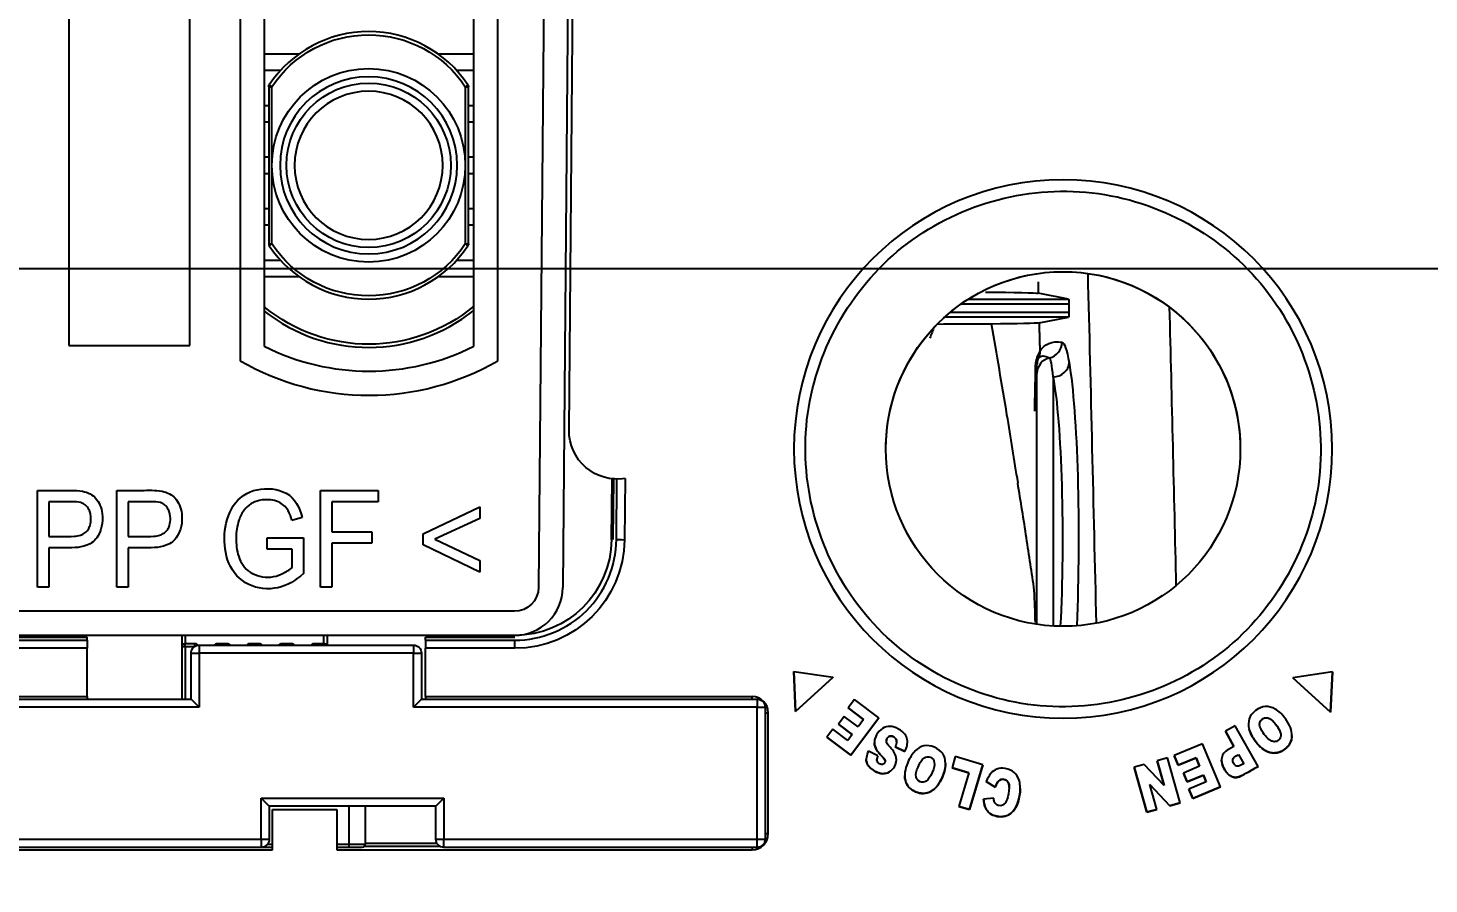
# Model space of a CAD drawing. Header units: millimetres. Extents: x 28 to 2974, y 8 to 3716.
# Drawn here: x 1937.7 to 2024.7, y 1272.5 to 1325.6 of the extents above; entities that cross this region are included whole.
import ezdxf

# ---------------------------------------------------------------- set-up
doc = ezdxf.new("R2010")
doc.units = ezdxf.units.MM
doc.layers.get('Defpoints').update_dxf_attribs({"linetype": 'CONTINUOUS'})
doc.layers.add('1LINE', color=7, linetype='CONTINUOUS')
doc.styles.add('Annotative', font='malgun.ttf')
doc.dimstyles.new('WOO', dxfattribs={"dimtxt": 20, "dimasz": 2, "dimexe": 1.25, "dimexo": 0.3, "dimgap": 1, "dimtad": 1, "dimdec": 1, "dimzin": 1, "dimdsep": 46, "dimtxsty": 'Annotative', "dimcen": 0, "dimclrd": 1, "dimclre": 1, "dimclrt": 2, "dimadec": 0, "dimazin": 0, "dimtfac": 1, "dimtdec": 1, "dimtofl": 0, "dimtmove": 0, "dimatfit": 3, "dimfxl": 0, "dimarcsym": 0})

# ---------------------------------------------------------------- blocks, each defined once
blk = doc.blocks.new('*D12')
at = {"layer": '1LINE', "color": 1, "lineweight": -2}
for p, q in [((1929.416, 1310.67), (2169.11, 1310.67)), ((2167.86, 1308.67), (2167.86, 861.29)), ((1858.761, 859.29), (2169.11, 859.29))]:
    blk.add_line(p, q, dxfattribs=at)
at = {"layer": '1LINE', "color": 1}
for points in [[(2167.527, 1308.67), (2168.193, 1308.67), (2167.86, 1310.67)], [(2167.527, 861.29), (2168.193, 861.29), (2167.86, 859.29)]]:
    blk.add_solid(points, dxfattribs=at)
at = {"layer": 'Defpoints', "color": 0}
for p in [(1929.116, 1310.67), (1858.461, 859.29), (2167.86, 859.29)]:
    blk.add_point(p, dxfattribs=at)
at = {"layer": '1LINE', "color": 2, "insert": (2156.473, 1084.98), "char_height": 20, "attachment_point": 5, "rotation": 90, "style": 'Annotative'}
blk.add_mtext('451', dxfattribs=at)
blk = doc.blocks.new('*D13')
at = {"layer": '1LINE', "color": 1, "lineweight": -2}
for p, q in [((1929.416, 1349.07), (2224.099, 1349.07)), ((2222.849, 1347.07), (2222.849, 861.29)), ((1858.761, 859.29), (2224.099, 859.29))]:
    blk.add_line(p, q, dxfattribs=at)
at = {"layer": '1LINE', "color": 1}
for points in [[(2222.516, 1347.07), (2223.183, 1347.07), (2222.849, 1349.07)], [(2222.516, 861.29), (2223.183, 861.29), (2222.849, 859.29)]]:
    blk.add_solid(points, dxfattribs=at)
at = {"layer": 'Defpoints', "color": 0}
for p in [(1929.116, 1349.07), (1858.461, 859.29), (2222.849, 859.29)]:
    blk.add_point(p, dxfattribs=at)
at = {"layer": '1LINE', "color": 2, "insert": (2211.517, 1104.18), "char_height": 20, "attachment_point": 5, "rotation": 90, "style": 'Annotative'}
blk.add_mtext('490', dxfattribs=at)

msp = doc.modelspace()

# ---------------------------------------------------------------- linework, layer by layer
at = {"layer": '1LINE', "linetype": 'Continuous'}
for p, q in [((1970.106, 1369.888), (1969.417, 1290.888)), ((1971.606, 1369.875), (1970.917, 1290.875)), ((1950.891, 1361.758), (1950.891, 1304.945)), ((1966.891, 1304.945), (1966.891, 1361.758)), ((1952.391, 1360.863), (1952.391, 1305.84)), ((1965.391, 1305.84), (1965.391, 1360.863)), ((1971.308, 1300.629), (1971.787, 1355.494)), ((1940.266, 1354.901), (1940.266, 1305.901)), ((1947.766, 1305.901), (1947.766, 1354.901)), ((1954.534, 1323.97), (1952.391, 1323.97)), ((1965.391, 1323.97), (1963.197, 1323.97)), ((1952.391, 1322.97), (1953.41, 1322.97)), ((1964.321, 1322.97), (1965.391, 1322.97)), ((1952.666, 1321.95), (1952.666, 1312.19)), ((1952.666, 1321.95), (1952.866, 1321.95)), ((1952.699, 1322.061), (1952.866, 1321.95)), ((1952.866, 1317.07), (1952.866, 1321.95)), ((1965.032, 1322.061), (1964.866, 1321.95)), ((1964.866, 1321.95), (1965.066, 1321.95)), ((1964.866, 1321.95), (1964.866, 1317.07)), ((1965.066, 1312.19), (1965.066, 1321.95)), ((1952.666, 1320.77), (1952.391, 1320.77)), ((1965.391, 1320.77), (1965.066, 1320.77)), ((1952.391, 1319.77), (1952.666, 1319.77)), ((1965.066, 1319.77), (1965.391, 1319.77)), ((1952.666, 1317.57), (1952.391, 1317.57)), ((1965.391, 1317.57), (1965.066, 1317.57)), ((1952.866, 1312.19), (1952.866, 1317.07)), ((1964.866, 1317.07), (1964.866, 1312.19)), ((1952.391, 1316.57), (1952.666, 1316.57)), ((1965.066, 1316.57), (1965.391, 1316.57)), ((1952.666, 1314.37), (1952.391, 1314.37)), ((1965.391, 1314.37), (1965.066, 1314.37)), ((1952.391, 1313.37), (1952.666, 1313.37)), ((1965.066, 1313.37), (1965.391, 1313.37)), ((1952.666, 1312.19), (1952.866, 1312.19)), ((1952.699, 1312.08), (1952.866, 1312.19)), ((1964.866, 1312.19), (1965.032, 1312.08)), ((1964.866, 1312.19), (1965.066, 1312.19)), ((1953.41, 1311.17), (1952.391, 1311.17)), ((1965.391, 1311.17), (1964.321, 1311.17)), ((1952.391, 1310.17), (1954.534, 1310.17)), ((1963.197, 1310.17), (1965.391, 1310.17)), ((2002.313, 1308.757), (2000.438, 1309.131)), ((2002.339, 1308.457), (1995.634, 1308.457)), ((1996.082, 1308.757), (2002.313, 1308.757)), ((2002.339, 1308.457), (2002.339, 1307.952)), ((2002.313, 1307.652), (1994.625, 1307.652)), ((1994.973, 1307.952), (2002.339, 1307.952)), ((2000.486, 1307.288), (2002.313, 1307.652)), ((1940.266, 1305.901), (1947.766, 1305.901)), ((2000.356, 1304.145), (2000.356, 1304.71)), ((2000.356, 1288.589), (2000.356, 1304.145)), ((2001.356, 1303.936), (2001.356, 1288.486)), ((1973.943, 1293.849), (1973.976, 1297.621)), ((1974.049, 1293.848), (1974.082, 1297.611)), ((1974.249, 1293.846), (1974.282, 1297.603)), ((1974.782, 1297.64), (1974.749, 1293.842)), ((1938.306, 1290.901), (1938.306, 1296.901)), ((1943.24, 1290.901), (1943.24, 1296.901)), ((1955.886, 1290.901), (1955.886, 1296.901)), ((1955.886, 1296.901), (1959.458, 1296.901)), ((1959.458, 1296.901), (1959.458, 1296.194)), ((1939.008, 1296.194), (1939.008, 1294.048)), ((1943.942, 1296.194), (1943.942, 1294.048)), ((1956.586, 1296.194), (1956.586, 1294.335)), ((1959.458, 1296.194), (1956.586, 1296.194)), ((1962.258, 1294.212), (1965.766, 1295.89)), ((1965.766, 1295.89), (1965.766, 1295.158)), ((1954.737, 1295.224), (1954.105, 1295.027)), ((1965.766, 1295.158), (1962.985, 1293.864)), ((1956.586, 1294.335), (1959.072, 1294.335)), ((1959.072, 1294.335), (1959.072, 1293.627)), ((1962.258, 1293.524), (1962.258, 1294.212)), ((1939.008, 1293.34), (1939.008, 1290.901)), ((1943.942, 1293.34), (1943.942, 1290.901)), ((1952.574, 1293.959), (1954.816, 1293.962)), ((1952.574, 1293.254), (1952.574, 1293.959)), ((1954.13, 1293.254), (1952.574, 1293.254)), ((1954.13, 1292.137), (1954.13, 1293.254)), ((1954.816, 1293.962), (1954.816, 1291.736)), ((1959.072, 1293.627), (1956.586, 1293.627)), ((1956.586, 1293.627), (1956.586, 1290.901)), ((1965.766, 1291.827), (1962.258, 1293.524)), ((1962.985, 1293.864), (1965.766, 1292.559)), ((1965.766, 1292.559), (1965.766, 1291.827)), ((1939.008, 1290.901), (1938.306, 1290.901)), ((1943.942, 1290.901), (1943.24, 1290.901)), ((1956.586, 1290.901), (1955.886, 1290.901)), ((1967.917, 1289.401), (1909.865, 1289.401)), ((1909.836, 1287.801), (1941.395, 1287.801)), ((1909.862, 1287.601), (1941.395, 1287.601)), ((1941.395, 1287.101), (1909.862, 1287.101)), ((1967.917, 1287.901), (1909.865, 1287.901)), ((1941.395, 1287.601), (1941.395, 1287.801)), ((1941.395, 1287.601), (1941.395, 1287.101)), ((1941.395, 1284.101), (1941.395, 1287.101)), ((1947.283, 1287.201), (1947.283, 1287.901)), ((1947.483, 1287.201), (1947.283, 1287.201)), ((1947.283, 1283.951), (1947.283, 1287.201)), ((1947.483, 1287.901), (1947.483, 1287.401)), ((1947.483, 1287.201), (1947.483, 1287.401)), ((1947.483, 1287.401), (1948.083, 1287.401)), ((1948.045, 1287.201), (1947.483, 1287.201)), ((1947.483, 1287.201), (1947.483, 1283.951)), ((1948.083, 1287.227), (1948.083, 1287.401)), ((1948.345, 1287.301), (1961.645, 1287.301)), ((1948.345, 1287.301), (1948.345, 1286.801)), ((1949.483, 1287.301), (1949.483, 1287.401)), ((1949.483, 1287.401), (1950.083, 1287.401)), ((1950.083, 1287.301), (1950.083, 1287.401)), ((1951.483, 1287.301), (1951.483, 1287.401)), ((1951.483, 1287.401), (1952.083, 1287.401)), ((1952.083, 1287.301), (1952.083, 1287.401)), ((1953.483, 1287.401), (1954.083, 1287.401)), ((1953.483, 1287.301), (1953.483, 1287.401)), ((1954.083, 1287.301), (1954.083, 1287.401)), ((1955.483, 1287.301), (1955.483, 1287.401)), ((1955.483, 1287.401), (1956.083, 1287.401)), ((1956.083, 1287.401), (1956.083, 1287.901)), ((1956.083, 1287.301), (1956.083, 1287.401)), ((1956.283, 1287.901), (1956.283, 1287.301)), ((1961.645, 1287.301), (1961.645, 1286.801)), ((1962.395, 1287.601), (1962.395, 1287.801)), ((1962.395, 1287.801), (1967.949, 1287.801)), ((1962.395, 1287.601), (1962.395, 1287.101)), ((1962.395, 1287.601), (1967.949, 1287.601)), ((1962.395, 1284.101), (1962.395, 1287.101)), ((1967.949, 1287.101), (1962.395, 1287.101)), ((1967.949, 1287.101), (1967.949, 1287.601)), ((1947.845, 1283.951), (1947.845, 1286.801)), ((1961.645, 1286.801), (1948.345, 1286.801)), ((1948.345, 1286.801), (1948.345, 1283.451)), ((1961.645, 1283.451), (1961.645, 1286.801)), ((1962.145, 1286.801), (1962.145, 1283.951)), ((1985.255, 1285.669), (1987.707, 1285.309)), ((1985.358, 1283.187), (1985.255, 1285.669)), ((1985.255, 1285.669), (1985.358, 1283.187)), ((2018.69, 1285.644), (2016.231, 1285.267)), ((2018.572, 1283.149), (2018.69, 1285.644)), ((2018.69, 1285.644), (2018.572, 1283.149)), ((1987.707, 1285.309), (1985.358, 1283.187)), ((1985.358, 1283.187), (1987.707, 1285.309)), ((2016.231, 1285.267), (2018.572, 1283.149)), ((2018.572, 1283.149), (2016.231, 1285.267)), ((1892.893, 1284.101), (1941.395, 1284.101)), ((1899.543, 1283.951), (1947.845, 1283.951)), ((1941.395, 1284.101), (1941.395, 1283.951)), ((1947.845, 1283.951), (1948.345, 1283.451)), ((1962.145, 1283.951), (1961.645, 1283.451)), ((1962.145, 1283.951), (1982.977, 1283.951)), ((1962.395, 1284.101), (1962.395, 1283.951)), ((1962.395, 1284.101), (1982.677, 1284.101)), ((1982.677, 1283.951), (1982.677, 1284.101)), ((1982.977, 1283.951), (1982.977, 1283.451)), ((1989.029, 1283.923), (1988.634, 1283.399)), ((1990.543, 1282.783), (1989.029, 1283.923)), ((1948.345, 1283.451), (1899.543, 1283.451)), ((1982.977, 1283.451), (1961.645, 1283.451)), ((1982.977, 1275.251), (1982.977, 1283.451)), ((1983.477, 1283.451), (1983.477, 1275.251)), ((1983.477, 1283.101), (1983.677, 1283.101)), ((1983.677, 1275.601), (1983.677, 1283.101)), ((1985.358, 1283.187), (1985.358, 1283.187)), ((1988.384, 1282.871), (1988.028, 1282.399)), ((1989.247, 1282.221), (1988.384, 1282.871)), ((1988.634, 1283.399), (1989.591, 1282.677)), ((1989.591, 1282.677), (1988.634, 1283.399)), ((1988.798, 1280.466), (1990.543, 1282.783)), ((1990.543, 1282.783), (1988.798, 1280.466)), ((2018.572, 1283.149), (2018.572, 1283.149)), ((1987.683, 1282.082), (1987.311, 1281.587)), ((1988.614, 1281.38), (1987.683, 1282.082)), ((1988.028, 1282.399), (1988.892, 1281.748)), ((1988.892, 1281.748), (1988.028, 1282.399)), ((1989.591, 1282.677), (1989.247, 1282.221)), ((1989.591, 1282.677), (1989.591, 1282.677)), ((2012.665, 1282.298), (2012.056, 1281.956)), ((2012.056, 1281.956), (2012.584, 1281.017)), ((2012.584, 1281.017), (2012.056, 1281.956)), ((2014.085, 1279.769), (2012.665, 1282.298)), ((2013.525, 1282.086), (2013.525, 1282.086)), ((2014.177, 1282.384), (2014.177, 1282.384)), ((1987.311, 1281.587), (1988.798, 1280.466)), ((1988.798, 1280.466), (1987.311, 1281.587)), ((1988.892, 1281.748), (1988.614, 1281.38)), ((1988.892, 1281.748), (1988.892, 1281.748)), ((1991.64, 1281.289), (1991.64, 1281.289)), ((2010.621, 1281.183), (2008.872, 1280.45)), ((2011.742, 1278.509), (2010.621, 1281.183)), ((2012.584, 1281.017), (2012.252, 1280.831)), ((2012.584, 1281.017), (2012.584, 1281.017)), ((2015.488, 1281.717), (2015.488, 1281.717)), ((1988.798, 1280.466), (1988.798, 1280.466)), ((1990.478, 1280.426), (1989.888, 1280.716)), ((1990.347, 1280.899), (1990.347, 1280.899)), ((1990.78, 1280.348), (1990.78, 1280.348)), ((1990.932, 1280.094), (1990.928, 1280.138)), ((1991.556, 1280.98), (1992.154, 1280.692)), ((1992.154, 1280.692), (1991.556, 1280.98)), ((1992.154, 1280.692), (1992.154, 1280.692)), ((1993.349, 1280.303), (1993.349, 1280.303)), ((1995.284, 1280.378), (1995.08, 1279.694)), ((1996.989, 1279.87), (1995.284, 1280.378)), ((2008.455, 1280.3), (2007.826, 1280.123)), ((2009.237, 1277.507), (2008.455, 1280.3)), ((2008.872, 1280.45), (2009.126, 1279.844)), ((2009.126, 1279.844), (2008.872, 1280.45)), ((2009.126, 1279.844), (2010.232, 1280.308)), ((2010.232, 1280.308), (2009.126, 1279.844)), ((2010.232, 1280.308), (2010.453, 1279.781)), ((2010.232, 1280.308), (2010.232, 1280.308)), ((2010.453, 1279.781), (2010.232, 1280.308)), ((2012.513, 1280.139), (2012.513, 1280.139)), ((2012.521, 1280.205), (2012.521, 1280.205)), ((2012.871, 1280.506), (2012.871, 1280.506)), ((2012.871, 1280.506), (2013.188, 1279.942)), ((2012.871, 1280.506), (2013.188, 1279.942)), ((2014.805, 1280.641), (2014.805, 1280.641)), ((1990.785, 1279.32), (1990.785, 1279.32)), ((1991.203, 1279.436), (1991.203, 1279.436)), ((1993.982, 1280.025), (1993.982, 1280.025)), ((1993.99, 1279.933), (1993.99, 1279.933)), ((1995.08, 1279.694), (1996.119, 1279.384)), ((1996.119, 1279.384), (1995.08, 1279.694)), ((1996.119, 1279.384), (1995.495, 1277.289)), ((1996.119, 1279.384), (1996.119, 1279.384)), ((1996.161, 1277.091), (1996.989, 1279.87)), ((1996.989, 1279.87), (1996.161, 1277.091)), ((2007.015, 1279.896), (2006.384, 1279.72)), ((2006.384, 1279.72), (2007.166, 1276.927)), ((2007.166, 1276.927), (2006.384, 1279.72)), ((2008.255, 1278.59), (2007.015, 1279.896)), ((2007.826, 1280.123), (2008.255, 1278.59)), ((2008.255, 1278.59), (2007.826, 1280.123)), ((2009.126, 1279.844), (2009.126, 1279.844)), ((2010.453, 1279.781), (2009.456, 1279.363)), ((2009.456, 1279.363), (2009.685, 1278.817)), ((2009.685, 1278.817), (2009.456, 1279.363)), ((2010.453, 1279.781), (2010.453, 1279.781)), ((2013.188, 1279.942), (2013.188, 1279.942)), ((1992.841, 1279.231), (1992.841, 1279.231)), ((1997.207, 1278.829), (1997.765, 1278.49)), ((1997.765, 1278.49), (1997.207, 1278.829)), ((1997.765, 1278.49), (1997.765, 1278.49)), ((1997.984, 1278.877), (1997.984, 1278.877)), ((1998.628, 1278.475), (1998.628, 1278.475)), ((2007.364, 1278.648), (2008.612, 1277.332)), ((2007.796, 1277.104), (2007.364, 1278.648)), ((2007.364, 1278.648), (2007.364, 1278.648)), ((2008.612, 1277.332), (2007.364, 1278.648)), ((2008.255, 1278.59), (2008.255, 1278.59)), ((2009.685, 1278.817), (2010.682, 1279.235)), ((2010.682, 1279.235), (2009.685, 1278.817)), ((2009.685, 1278.817), (2009.685, 1278.817)), ((2010.86, 1278.811), (2009.785, 1278.36)), ((2010.025, 1277.789), (2011.742, 1278.509)), ((2011.742, 1278.509), (2010.025, 1277.789)), ((2010.682, 1279.235), (2010.86, 1278.811)), ((2010.682, 1279.235), (2010.682, 1279.235)), ((2010.86, 1278.811), (2010.682, 1279.235)), ((2010.86, 1278.811), (2010.86, 1278.811)), ((1952.193, 1275.251), (1952.193, 1277.801)), ((1952.193, 1277.801), (1963.543, 1277.801)), ((1952.193, 1277.801), (1952.693, 1277.301)), ((1963.543, 1277.801), (1963.043, 1277.301)), ((1963.543, 1277.801), (1963.543, 1275.251)), ((1997.672, 1277.809), (1997.037, 1277.742)), ((2009.785, 1278.36), (2010.025, 1277.789)), ((2010.025, 1277.789), (2009.785, 1278.36)), ((2010.025, 1277.789), (2010.025, 1277.789)), ((1952.693, 1277.301), (1952.693, 1275.251)), ((1963.043, 1277.301), (1952.693, 1277.301)), ((1952.893, 1277.101), (1956.893, 1277.101)), ((1952.893, 1274.601), (1952.893, 1277.101)), ((1956.893, 1277.101), (1956.893, 1274.601)), ((1957.66, 1274.951), (1957.66, 1277.301)), ((1958.643, 1277.301), (1958.643, 1274.951)), ((1963.043, 1275.251), (1963.043, 1277.301)), ((1995.495, 1277.289), (1996.161, 1277.091)), ((1996.161, 1277.091), (1995.495, 1277.289)), ((1996.161, 1277.091), (1996.161, 1277.091)), ((2007.166, 1276.927), (2007.796, 1277.104)), ((2007.796, 1277.104), (2007.166, 1276.927)), ((2007.166, 1276.927), (2007.166, 1276.927)), ((2008.612, 1277.332), (2009.237, 1277.507)), ((2009.237, 1277.507), (2008.612, 1277.332)), ((2008.612, 1277.332), (2008.612, 1277.332)), ((1899.543, 1275.251), (1952.193, 1275.251)), ((1952.193, 1275.251), (1952.193, 1274.751)), ((1952.593, 1274.951), (1952.893, 1274.951)), ((1956.893, 1274.951), (1957.66, 1274.951)), ((1957.66, 1274.951), (1958.643, 1274.951)), ((1958.643, 1275.001), (1963.11, 1275.001)), ((1963.543, 1274.751), (1963.543, 1275.251)), ((1963.543, 1275.251), (1982.977, 1275.251)), ((1982.977, 1274.751), (1982.977, 1275.251)), ((1983.477, 1275.601), (1983.677, 1275.601)), ((1892.893, 1274.601), (1952.893, 1274.601)), ((1952.193, 1274.751), (1899.543, 1274.751)), ((1952.893, 1274.751), (1952.193, 1274.751)), ((1957.657, 1274.751), (1956.893, 1274.751)), ((1956.893, 1274.601), (1982.677, 1274.601)), ((1958.443, 1274.751), (1957.657, 1274.751)), ((1963.325, 1274.801), (1958.576, 1274.801)), ((1982.977, 1274.751), (1963.543, 1274.751)), ((1982.677, 1274.751), (1982.677, 1274.601))]:
    msp.add_line(p, q, dxfattribs=at)
for centre, radius in [((1958.866, 1317.07), 6), ((1958.866, 1317.07), 5.1), ((2001.975, 1299.469), 11)]:
    msp.add_circle(centre, radius, dxfattribs=at)
at = {"layer": '1LINE', "linetype": 'Continuous', "extrusion": (0, 0, -1)}
for centre, radius in [((-1958.866, 1317.07), 5.5), ((-1958.866, 1317.07), 4.6), ((-2001.975, 1299.469), 16.706)]:
    msp.add_circle(centre, radius, dxfattribs=at)
at = {"layer": '1LINE', "linetype": 'Continuous'}
for centre, radius, start, end in [((1958.866, 1317.97), 7.4, 33.55731, 146.44269), ((1952.866, 1312.19), 0.2, 180, 213.55731), ((1958.866, 1316.17), 7.4, 213.55731, 326.44269), ((1958.866, 1316.17), 10.4, 231.49466, 308.8579), ((1958.891, 1318.801), 14.5, 243.36688, 296.63312), ((1958.891, 1318.801), 16, 240, 300), ((1967.917, 1290.901), 3, 270, 359.5)]:
    msp.add_arc(centre, radius, start, end, dxfattribs=at)
at = {"layer": '1LINE', "linetype": 'Continuous', "extrusion": (0, 0, -1)}
for centre, radius, start, end in [((-1958.866, 1317.97), 7.2, 33.55731, 146.44269), ((-1952.866, 1321.95), 0.2, 0, 33.55731), ((-1964.866, 1321.95), 0.2, 146.44269, 180), ((-1958.866, 1316.17), 7.2, 213.55731, 326.44269), ((-1964.866, 1312.19), 0.2, 180, 213.55731), ((-2001.975, 1299.469), 11, 1.40624, 90), ((-2001.975, 1299.469), 11, 90, 181.41187), ((-1958.866, 1316.17), 10.2, 230.23054, 309.40513), ((-1974.308, 1300.602), 3, 260.90593, 0.5), ((-1967.943, 1293.901), 6, 180.5, 270), ((-1967.949, 1293.901), 6.8, 180.5, 270), ((-1967.917, 1290.901), 1.5, 180.49988, 270), ((-1948.083, 1287.201), 0.2, 90, 152.3507), ((-1949.483, 1287.201), 0.2, 30.00129, 90), ((-1950.083, 1287.201), 0.2, 90, 149.99871), ((-1951.483, 1287.201), 0.2, 30.00129, 90), ((-1952.083, 1287.201), 0.2, 90, 149.99871), ((-1953.483, 1287.201), 0.2, 30.00129, 90), ((-1954.083, 1287.201), 0.2, 90, 149.99871), ((-1955.483, 1287.201), 0.2, 30.00129, 90), ((-1961.645, 1286.801), 0.5, 90, 180), ((-1952.193, 1275.251), 0.5, 180, 270), ((-1982.977, 1275.251), 0.5, 180, 270)]:
    msp.add_arc(centre, radius, start, end, dxfattribs=at)
at = {"layer": '1LINE', "linetype": 'Continuous', "extrusion": (6.12303e-17, -3.74928e-33, -1)}
for centre, radius, start, end in [((-1947.483, 1287.201), 0.2, 0, 90), ((-1948.345, 1286.801), 0.5, 0, 90), ((-1956.083, 1287.201), 0.2, 90, 149.99871), ((-1982.977, 1283.451), 0.5, 90, 180), ((-1958.443, 1274.951), 0.2, 180, 270), ((-1963.543, 1275.251), 0.5, 270, 0)]:
    msp.add_arc(centre, radius, start, end, dxfattribs=at)
at = {"layer": '1LINE', "linetype": 'Continuous', "extrusion": (-3.83778e-22, -6.26758e-06, 1)}
for centre, start, end in [((1982.677, 1283.101, -0.008), 0, 90), ((1982.677, 1275.601, -0.008), 270, 359.99047)]:
    msp.add_arc(centre, 1, start, end, dxfattribs=at)
at = {"layer": '1LINE', "linetype": 'Continuous', "extrusion": (0, 0, -1)}
for centre, major_axis, ratio, start_param, end_param in [((1901.695, 978.799), (0.001, -1210), 0.087489, 4.434821, 4.453419), ((2002.313, 1308.457), (0, -0.3), 0.087489, 3.159046, 4.712389), ((1906.676, 978.799), (0.001, -1215), 0.087129, 4.437779, 4.452527), ((2002.313, 1307.952), (0, -0.3), 0.087489, 4.712389, 6.265732), ((2002.352, 1303.964), (1.545, -1.887), 0.672721, 2.881237, 3.799589), ((2001.356, 1303.964), (0.827, -1.223), 0.459411, 2.972193, 3.890472), ((2001.868, 1293.951), (0, -12.2), 0.087489, 3.611712, 5.175444), ((2000.872, 1293.951), (0, -11.2), 0.0953, 3.611712, 5.223771)]:
    msp.add_ellipse(centre, major_axis=major_axis, ratio=ratio, start_param=start_param, end_param=end_param, dxfattribs=at)
at = {"layer": '1LINE', "linetype": 'Continuous'}
for centre, major_axis, ratio, start_param, end_param in [((2000.909, 1306.093), (-0.168, -0.986), 0.996085, 0.395039, 1.738563), ((1999.356, 1304.71), (1, 0), 0.251479, 5.867733, 6.283185), ((2001.356, 1304.145), (-1, 0), 0.999391, 4.937491, 6.283185), ((2001.356, 1304.827), (-0.985, -0.17), 0.888815, 1.418936, 2.950241), ((1974.749, 1293.842), (0.5, -0.004), 0.000006, 3.141593, 4.712389), ((1948.345, 1286.801), (-0.5, 0), 0.000006, 0, 1.570796), ((1961.645, 1286.801), (0.5, 0), 0.000006, 4.712389, 6.283185), ((1982.977, 1283.451), (0.5, 0), 0.000006, 4.712389, 6.283185), ((1952.193, 1275.251), (-0.5, 0), 0.000006, 1.570796, 3.141593), ((1957.657, 1274.951), (0, 0.2), 0.017452, 3.141593, 4.712389), ((1963.543, 1275.251), (-0.5, 0), 0.000006, 0, 1.570796), ((1982.977, 1275.251), (0.5, 0), 0.000006, 4.712389, 6.283185)]:
    msp.add_ellipse(centre, major_axis=major_axis, ratio=ratio, start_param=start_param, end_param=end_param, dxfattribs=at)
for points, knots in [([(2014.243, 1309.738), (2011.555, 1312.95), (2007.56, 1315.035), (1999.216, 1315.775), (1994.917, 1314.425), (1988.493, 1309.048), (1986.408, 1305.054), (1985.668, 1296.709), (1987.018, 1292.411), (1992.395, 1285.987), (1996.39, 1283.902), (2004.734, 1283.162), (2009.033, 1284.512), (2015.457, 1289.889), (2017.542, 1293.883), (2018.282, 1302.228), (2016.932, 1306.527), (2014.243, 1309.738)], [0, 0, 0, 0, 0.125, 0.125, 0.25, 0.25, 0.375, 0.375, 0.5, 0.5, 0.625, 0.625, 0.75, 0.75, 0.875, 0.875, 1, 1, 1, 1]), ([(1999.179, 1297.369), (1998.952, 1298.778), (1998.422, 1302.075), (1997.86, 1305.35), (1997.539, 1307.226)], [0, 0, 0, 0, 0.427135, 1, 1, 1, 1]), ([(2000.271, 1304.609), (2000.272, 1304.681), (2000.279, 1304.758), (2000.301, 1304.902), (2000.317, 1304.971), (2000.337, 1305.042), (2000.34, 1305.051), (2000.363, 1305.131), (2000.386, 1305.194), (2000.429, 1305.301), (2000.449, 1305.345), (2000.492, 1305.437), (2000.512, 1305.477), (2000.527, 1305.511), (2000.53, 1305.515), (2000.532, 1305.52)], [0, 0, 0, 0, 0.157543, 0.157543, 0.309597, 0.309597, 0.331386, 0.331386, 0.511855, 0.511855, 0.690549, 0.690549, 0.950799, 0.950799, 1, 1, 1, 1]), ([(2000.213, 1301.817), (2000.23, 1302.465), (2000.244, 1303.113), (2000.261, 1304.045), (2000.266, 1304.327), (2000.271, 1304.609)], [0, 0, 0, 0, 0.697714, 0.697714, 1, 1, 1, 1]), ([(2000.446, 1305.106), (2000.445, 1305.105), (2000.444, 1305.104), (2000.439, 1305.095), (2000.432, 1305.083), (2000.417, 1305.048), (2000.41, 1305.031), (2000.397, 1304.994), (2000.393, 1304.978), (2000.385, 1304.949), (2000.382, 1304.937), (2000.375, 1304.909), (2000.372, 1304.891), (2000.366, 1304.855), (2000.363, 1304.837), (2000.359, 1304.798), (2000.358, 1304.777), (2000.356, 1304.74), (2000.356, 1304.725), (2000.356, 1304.71)], [0, 0, 0, 0, 0.060469, 0.060469, 0.365443, 0.365443, 0.553787, 0.553787, 0.658197, 0.658197, 0.717694, 0.717694, 0.792715, 0.792715, 0.859497, 0.859497, 0.937723, 0.937723, 1, 1, 1, 1]), ([(1938.306, 1296.901), (1938.774, 1296.901), (1939.241, 1296.901), (1939.942, 1296.901), (1940.176, 1296.903), (1940.644, 1296.898), (1940.881, 1296.892), (1941.11, 1296.844)], [0, 0, 0, 0, 0.49931, 0.49931, 0.748965, 0.748965, 1, 1, 1, 1]), ([(1941.11, 1296.844), (1941.274, 1296.814), (1941.435, 1296.762), (1941.706, 1296.615), (1941.82, 1296.526), (1942.031, 1296.293), (1942.121, 1296.14), (1942.262, 1295.817), (1942.308, 1295.639), (1942.364, 1295.193), (1942.353, 1294.915), (1942.248, 1294.443), (1942.166, 1294.239), (1941.974, 1293.931), (1941.88, 1293.809), (1941.648, 1293.618), (1941.511, 1293.545), (1941.139, 1293.405), (1940.889, 1293.365), (1940.099, 1293.313), (1939.553, 1293.34), (1939.008, 1293.34)], [0, 0, 0, 0, 0.074286, 0.074286, 0.137439, 0.137439, 0.214889, 0.214889, 0.295429, 0.295429, 0.416911, 0.416911, 0.512864, 0.512864, 0.579852, 0.579852, 0.647146, 0.647146, 0.757743, 0.757743, 1, 1, 1, 1]), ([(1943.24, 1296.901), (1943.494, 1296.901), (1943.748, 1296.901), (1944.257, 1296.901), (1944.511, 1296.901), (1945.192, 1296.901), (1945.626, 1296.931), (1946.044, 1296.844)], [0, 0, 0, 0, 0.271736, 0.271736, 0.543473, 0.543473, 1, 1, 1, 1]), ([(1946.044, 1296.844), (1946.207, 1296.814), (1946.369, 1296.762), (1946.639, 1296.615), (1946.754, 1296.526), (1946.964, 1296.293), (1947.055, 1296.14), (1947.196, 1295.817), (1947.242, 1295.639), (1947.298, 1295.193), (1947.287, 1294.915), (1947.181, 1294.443), (1947.1, 1294.239), (1946.908, 1293.931), (1946.814, 1293.809), (1946.582, 1293.618), (1946.445, 1293.545), (1946.073, 1293.405), (1945.823, 1293.365), (1945.033, 1293.313), (1944.487, 1293.34), (1943.942, 1293.34)], [0, 0, 0, 0, 0.074286, 0.074286, 0.137439, 0.137439, 0.214889, 0.214889, 0.295429, 0.295429, 0.416911, 0.416911, 0.512864, 0.512864, 0.579852, 0.579852, 0.647146, 0.647146, 0.757743, 0.757743, 1, 1, 1, 1]), ([(1954.816, 1291.736), (1954.359, 1291.322), (1953.821, 1290.996), (1952.627, 1290.732), (1951.975, 1290.797), (1950.87, 1291.325), (1950.43, 1291.814), (1949.962, 1292.949), (1949.887, 1293.576), (1949.971, 1294.799), (1950.134, 1295.418), (1950.797, 1296.453), (1951.351, 1296.815), (1952.557, 1297.069), (1953.211, 1297.019), (1954.295, 1296.421), (1954.599, 1295.828), (1954.737, 1295.224)], [0, 0, 0, 0, 0.125, 0.125, 0.25, 0.25, 0.375, 0.375, 0.5, 0.5, 0.625, 0.625, 0.75, 0.75, 0.875, 0.875, 1, 1, 1, 1]), ([(2000.189, 1290.7), (2000.03, 1291.785), (1999.702, 1294.013), (1999.346, 1296.228), (1999.162, 1297.365)], [0, 0, 0, 0, 0.486826, 1, 1, 1, 1]), ([(1941.016, 1296.14), (1940.828, 1296.196), (1940.626, 1296.192), (1940.238, 1296.195), (1940.046, 1296.194), (1939.572, 1296.194), (1939.29, 1296.194), (1939.008, 1296.194)], [0, 0, 0, 0, 0.293294, 0.293294, 0.579787, 0.579787, 1, 1, 1, 1]), ([(1939.008, 1294.048), (1939.541, 1294.048), (1940.076, 1294.012), (1940.733, 1294.068), (1940.861, 1294.089), (1941.077, 1294.158), (1941.171, 1294.201), (1941.334, 1294.319), (1941.404, 1294.397), (1941.507, 1294.558), (1941.545, 1294.642), (1941.615, 1294.873), (1941.629, 1295.027), (1941.623, 1295.339), (1941.594, 1295.503), (1941.488, 1295.747), (1941.43, 1295.839), (1941.302, 1295.981), (1941.233, 1296.038), (1941.112, 1296.105), (1941.065, 1296.125), (1941.016, 1296.14)], [0, 0, 0, 0, 0.352026, 0.352026, 0.436313, 0.436313, 0.502803, 0.502803, 0.570243, 0.570243, 0.630104, 0.630104, 0.730795, 0.730795, 0.838787, 0.838787, 0.908696, 0.908696, 0.966245, 0.966245, 1, 1, 1, 1]), ([(1945.949, 1296.14), (1945.762, 1296.196), (1945.56, 1296.192), (1945.171, 1296.195), (1944.979, 1296.194), (1944.505, 1296.194), (1944.223, 1296.194), (1943.942, 1296.194)], [0, 0, 0, 0, 0.293294, 0.293294, 0.579787, 0.579787, 1, 1, 1, 1]), ([(1943.942, 1294.048), (1944.475, 1294.048), (1945.009, 1294.012), (1945.667, 1294.068), (1945.795, 1294.089), (1946.011, 1294.158), (1946.105, 1294.201), (1946.268, 1294.319), (1946.338, 1294.397), (1946.441, 1294.558), (1946.478, 1294.642), (1946.548, 1294.873), (1946.563, 1295.027), (1946.556, 1295.339), (1946.528, 1295.503), (1946.421, 1295.747), (1946.364, 1295.839), (1946.236, 1295.981), (1946.167, 1296.038), (1946.046, 1296.105), (1945.998, 1296.125), (1945.949, 1296.14)], [0, 0, 0, 0, 0.352026, 0.352026, 0.436313, 0.436313, 0.502803, 0.502803, 0.570243, 0.570243, 0.630104, 0.630104, 0.730795, 0.730795, 0.838787, 0.838787, 0.908696, 0.908696, 0.966245, 0.966245, 1, 1, 1, 1]), ([(1954.105, 1295.027), (1954.049, 1295.241), (1953.978, 1295.455), (1953.802, 1295.769), (1953.714, 1295.881), (1953.504, 1296.06), (1953.382, 1296.132), (1953.112, 1296.25), (1952.957, 1296.291), (1952.561, 1296.34), (1952.313, 1296.326), (1951.895, 1296.231), (1951.718, 1296.158), (1951.4, 1295.96), (1951.258, 1295.83), (1951.001, 1295.492), (1950.891, 1295.275), (1950.696, 1294.7), (1950.644, 1294.324), (1950.638, 1293.565), (1950.676, 1293.166), (1950.864, 1292.605), (1950.952, 1292.418), (1951.187, 1292.087), (1951.338, 1291.939), (1951.696, 1291.708), (1951.907, 1291.621), (1952.34, 1291.517), (1952.567, 1291.503), (1953.012, 1291.547), (1953.234, 1291.608), (1953.659, 1291.794), (1953.875, 1291.911), (1954.082, 1292.09), (1954.107, 1292.113), (1954.13, 1292.137)], [0, 0, 0, 0, 0.061066, 0.061066, 0.099392, 0.099392, 0.13746, 0.13746, 0.180767, 0.180767, 0.247774, 0.247774, 0.299517, 0.299517, 0.351546, 0.351546, 0.417304, 0.417304, 0.520025, 0.520025, 0.628212, 0.628212, 0.683896, 0.683896, 0.740359, 0.740359, 0.801734, 0.801734, 0.863012, 0.863012, 0.924934, 0.924934, 0.990939, 0.990939, 1, 1, 1, 1]), ([(1967.949, 1287.601), (1969.59, 1287.601), (1971.22, 1288.272), (1973.55, 1290.582), (1974.235, 1292.206), (1974.249, 1293.846)], [0, 0, 0, 0, 0.5, 0.5, 1, 1, 1, 1]), ([(2014.527, 1283.487), (2014.332, 1283.472), (2014.132, 1283.389), (2013.727, 1283.091), (2013.596, 1282.918), (2013.533, 1282.722)], [0, 0, 0, 0, 0.504577, 0.504577, 1, 1, 1, 1]), ([(2014.178, 1282.356), (2014.174, 1282.425), (2014.184, 1282.495), (2014.242, 1282.619), (2014.289, 1282.672), (2014.401, 1282.754), (2014.465, 1282.782), (2014.601, 1282.799), (2014.671, 1282.787), (2014.736, 1282.763)], [0, 0, 0, 0, 0.25, 0.25, 0.5, 0.5, 0.75, 0.75, 1, 1, 1, 1]), ([(2014.178, 1282.356), (2014.175, 1282.403), (2014.179, 1282.45), (2014.203, 1282.541), (2014.224, 1282.585), (2014.277, 1282.655), (2014.307, 1282.684), (2014.38, 1282.739), (2014.425, 1282.763), (2014.518, 1282.791), (2014.567, 1282.796), (2014.656, 1282.787), (2014.697, 1282.777), (2014.736, 1282.763)], [0, 0, 0, 0, 0.170429, 0.170429, 0.34306, 0.34306, 0.492342, 0.492342, 0.67437, 0.67437, 0.84872, 0.84872, 1, 1, 1, 1]), ([(2014.736, 1282.763), (2014.841, 1282.725), (2014.926, 1282.654), (2015.081, 1282.5), (2015.149, 1282.416), (2015.278, 1282.242), (2015.338, 1282.152), (2015.414, 1282.006), (2015.436, 1281.957), (2015.472, 1281.854), (2015.485, 1281.8), (2015.487, 1281.744)], [0, 0, 0, 0, 0.25, 0.25, 0.5, 0.5, 0.75, 0.75, 0.875, 0.875, 1, 1, 1, 1]), ([(2014.736, 1282.763), (2014.813, 1282.735), (2014.884, 1282.686), (2015.03, 1282.557), (2015.104, 1282.472), (2015.244, 1282.291), (2015.311, 1282.195), (2015.412, 1282.013), (2015.452, 1281.929), (2015.481, 1281.809), (2015.486, 1281.777), (2015.487, 1281.744)], [0, 0, 0, 0, 0.190629, 0.190629, 0.448972, 0.448972, 0.716356, 0.716356, 0.926593, 0.926593, 1, 1, 1, 1]), ([(2014.805, 1280.641), (2015.122, 1280.553), (2015.431, 1280.62), (2016.026, 1281.059), (2016.176, 1281.335), (2016.192, 1282.002), (2016.055, 1282.359), (2015.573, 1283.013), (2015.363, 1283.209), (2015.147, 1283.329)], [0, 0, 0, 0, 0.274055, 0.274055, 0.541785, 0.541785, 0.808763, 0.808763, 1, 1, 1, 1]), ([(1990.765, 1282.12), (1990.617, 1282.025), (1990.496, 1281.898), (1990.321, 1281.601), (1990.275, 1281.462), (1990.262, 1281.322)], [0, 0, 0, 0, 0.540948, 0.540948, 1, 1, 1, 1]), ([(1992.304, 1281.443), (1992.273, 1281.681), (1992.093, 1281.897), (1991.575, 1282.201), (1991.398, 1282.257), (1991.234, 1282.259)], [0, 0, 0, 0, 0.636973, 0.636973, 1, 1, 1, 1]), ([(2013.525, 1282.086), (2013.583, 1281.859), (2013.713, 1281.61), (2014.191, 1280.962), (2014.488, 1280.73), (2014.805, 1280.641)], [0, 0, 0, 0, 0.42081, 0.42081, 1, 1, 1, 1]), ([(2014.805, 1280.641), (2014.636, 1280.689), (2014.477, 1280.777), (2014.145, 1281.039), (2013.982, 1281.234), (2013.706, 1281.636), (2013.584, 1281.853), (2013.525, 1282.086)], [0, 0, 0, 0, 0.264624, 0.264624, 0.637293, 0.637293, 1, 1, 1, 1]), ([(2015.487, 1281.744), (2015.49, 1281.694), (2015.486, 1281.643), (2015.462, 1281.555), (2015.445, 1281.516), (2015.398, 1281.448), (2015.369, 1281.418), (2015.301, 1281.366), (2015.261, 1281.344), (2015.174, 1281.313), (2015.124, 1281.306), (2015.034, 1281.31), (2014.991, 1281.318), (2014.89, 1281.351), (2014.834, 1281.383), (2014.657, 1281.513), (2014.556, 1281.635), (2014.366, 1281.897), (2014.27, 1282.041), (2014.194, 1282.25), (2014.181, 1282.303), (2014.178, 1282.356)], [0, 0, 0, 0, 0.070271, 0.070271, 0.128263, 0.128263, 0.186024, 0.186024, 0.248331, 0.248331, 0.316163, 0.316163, 0.375716, 0.375716, 0.465501, 0.465501, 0.685584, 0.685584, 0.924585, 0.924585, 1, 1, 1, 1]), ([(1990.347, 1280.899), (1990.329, 1280.934), (1990.314, 1280.971), (1990.288, 1281.046), (1990.278, 1281.084), (1990.263, 1281.166), (1990.259, 1281.21), (1990.259, 1281.255)], [0, 0, 0, 0, 0.320368, 0.320368, 0.64113, 0.64113, 1, 1, 1, 1]), ([(1991.232, 1280.965), (1991.099, 1281.105), (1991.025, 1281.213), (1990.997, 1281.367), (1991.009, 1281.439), (1991.087, 1281.572), (1991.145, 1281.618), (1991.298, 1281.667), (1991.38, 1281.655), (1991.58, 1281.537), (1991.639, 1281.435), (1991.64, 1281.297)], [0, 0, 0, 0, 0.179511, 0.179511, 0.359021, 0.359021, 0.549196, 0.549196, 0.741599, 0.741599, 1, 1, 1, 1]), ([(1991.64, 1281.297), (1991.64, 1281.345), (1991.632, 1281.393), (1991.601, 1281.47), (1991.582, 1281.502), (1991.535, 1281.556), (1991.506, 1281.579), (1991.441, 1281.62), (1991.403, 1281.637), (1991.334, 1281.654), (1991.304, 1281.656), (1991.245, 1281.651), (1991.216, 1281.642), (1991.159, 1281.618), (1991.132, 1281.6), (1991.083, 1281.557), (1991.061, 1281.529), (1991.027, 1281.469), (1991.015, 1281.435), (1991.006, 1281.384), (1991.005, 1281.367), (1991.005, 1281.35)], [0, 0, 0, 0, 0.14146, 0.14146, 0.248016, 0.248016, 0.353987, 0.353987, 0.475618, 0.475618, 0.563259, 0.563259, 0.65093, 0.65093, 0.745234, 0.745234, 0.845498, 0.845498, 0.94956, 0.94956, 1, 1, 1, 1]), ([(1994.502, 1280.57), (1994.391, 1280.732), (1994.218, 1280.863), (1993.757, 1281.062), (1993.541, 1281.088), (1993.34, 1281.044)], [0, 0, 0, 0, 0.504577, 0.504577, 1, 1, 1, 1]), ([(2016.184, 1281.7), (2016.185, 1281.605), (2016.173, 1281.509), (2016.116, 1281.298), (2016.058, 1281.183), (2015.899, 1280.976), (2015.794, 1280.883), (2015.562, 1280.726), (2015.429, 1280.662), (2015.185, 1280.604), (2015.075, 1280.598), (2014.913, 1280.616), (2014.859, 1280.627), (2014.805, 1280.641)], [0, 0, 0, 0, 0.143435, 0.143435, 0.331776, 0.331776, 0.538642, 0.538642, 0.755226, 0.755226, 0.917784, 0.917784, 1, 1, 1, 1]), ([(1989.888, 1280.716), (1989.76, 1280.441), (1989.727, 1280.207), (1989.848, 1279.816), (1990.002, 1279.646), (1990.452, 1279.382), (1990.63, 1279.322), (1990.785, 1279.32)], [0, 0, 0, 0, 0.355366, 0.355366, 0.710732, 0.710732, 1, 1, 1, 1]), ([(1990.785, 1279.32), (1990.671, 1279.321), (1990.557, 1279.354), (1990.277, 1279.472), (1990.108, 1279.574), (1989.918, 1279.767), (1989.868, 1279.833), (1989.794, 1279.978), (1989.77, 1280.059), (1989.76, 1280.163), (1989.758, 1280.186), (1989.758, 1280.209)], [0, 0, 0, 0, 0.233689, 0.233689, 0.623541, 0.623541, 0.787675, 0.787675, 0.953821, 0.953821, 1, 1, 1, 1]), ([(1990.78, 1280.348), (1990.725, 1280.405), (1990.671, 1280.463), (1990.568, 1280.58), (1990.519, 1280.639), (1990.426, 1280.764), (1990.381, 1280.829), (1990.347, 1280.899)], [0, 0, 0, 0, 0.336289, 0.336289, 0.665925, 0.665925, 1, 1, 1, 1]), ([(1990.478, 1280.426), (1990.465, 1280.396), (1990.454, 1280.365), (1990.435, 1280.301), (1990.427, 1280.267), (1990.422, 1280.219), (1990.421, 1280.205), (1990.421, 1280.191)], [0, 0, 0, 0, 0.405522, 0.405522, 0.826012, 0.826012, 1, 1, 1, 1]), ([(1990.928, 1280.138), (1990.938, 1280.089), (1990.931, 1280.045), (1990.876, 1279.95), (1990.831, 1279.914), (1990.774, 1279.897)], [0, 0, 0, 0, 0.421769, 0.421769, 1, 1, 1, 1]), ([(1990.928, 1280.138), (1990.923, 1280.163), (1990.911, 1280.187), (1990.884, 1280.23), (1990.868, 1280.25), (1990.83, 1280.297), (1990.805, 1280.323), (1990.78, 1280.348)], [0, 0, 0, 0, 0.298749, 0.298749, 0.587613, 0.587613, 1, 1, 1, 1]), ([(1991.203, 1279.436), (1991.328, 1279.517), (1991.428, 1279.621), (1991.618, 1279.946), (1991.656, 1280.14), (1991.617, 1280.332)], [0, 0, 0, 0, 0.39645, 0.39645, 1, 1, 1, 1]), ([(1992.787, 1280.73), (1992.62, 1280.566), (1992.47, 1280.328), (1992.152, 1279.588), (1992.101, 1279.215), (1992.184, 1278.896)], [0, 0, 0, 0, 0.42081, 0.42081, 1, 1, 1, 1]), ([(1993.481, 1278.863), (1993.352, 1278.779), (1993.224, 1278.765), (1992.96, 1278.878), (1992.879, 1278.981), (1992.822, 1279.28), (1992.862, 1279.48), (1993.098, 1280.029), (1993.225, 1280.22), (1993.349, 1280.303)], [0, 0, 0, 0, 0.232183, 0.232183, 0.473881, 0.473881, 0.714094, 0.714094, 1, 1, 1, 1]), ([(1992.872, 1279.051), (1992.863, 1279.076), (1992.856, 1279.103), (1992.822, 1279.28), (1992.862, 1279.48), (1993.098, 1280.029), (1993.225, 1280.22), (1993.349, 1280.303)], [0, 0, 0, 0, 0.079933, 0.079933, 0.500013, 0.500013, 1, 1, 1, 1]), ([(1993.349, 1280.303), (1993.473, 1280.385), (1993.605, 1280.397), (1993.875, 1280.28), (1993.955, 1280.177), (1993.982, 1280.025)], [0, 0, 0, 0, 0.505859, 0.505859, 1, 1, 1, 1]), ([(1993.349, 1280.303), (1993.473, 1280.385), (1993.605, 1280.397), (1993.875, 1280.28), (1993.955, 1280.177), (1993.982, 1280.025)], [0, 0, 0, 0, 0.505859, 0.505859, 1, 1, 1, 1]), ([(2012.252, 1280.831), (2012.008, 1280.695), (2011.866, 1280.52), (2011.79, 1280.099), (2011.842, 1279.866), (2012.125, 1279.363), (2012.287, 1279.202), (2012.657, 1279.056), (2012.859, 1279.08), (2013.414, 1279.392), (2013.749, 1279.581), (2014.085, 1279.769)], [0, 0, 0, 0, 0.18405, 0.18405, 0.3681, 0.3681, 0.547025, 0.547025, 0.725949, 0.725949, 1, 1, 1, 1]), ([(2014.085, 1279.769), (2013.796, 1279.607), (2013.506, 1279.444), (2013.095, 1279.213), (2012.972, 1279.138), (2012.768, 1279.09), (2012.697, 1279.084), (2012.558, 1279.098), (2012.489, 1279.118), (2012.349, 1279.186), (2012.278, 1279.239), (2012.117, 1279.397), (2012.038, 1279.514), (2011.898, 1279.773), (2011.839, 1279.923), (2011.818, 1280.108), (2011.816, 1280.139), (2011.816, 1280.17)], [0, 0, 0, 0, 0.324715, 0.324715, 0.462073, 0.462073, 0.529673, 0.529673, 0.597628, 0.597628, 0.681669, 0.681669, 0.817442, 0.817442, 0.970105, 0.970105, 1, 1, 1, 1]), ([(2012.738, 1279.798), (2012.666, 1279.83), (2012.607, 1279.885), (2012.517, 1280.046), (2012.503, 1280.126), (2012.521, 1280.205)], [0, 0, 0, 0, 0.493976, 0.493976, 1, 1, 1, 1]), ([(2012.521, 1280.205), (2012.539, 1280.284), (2012.606, 1280.357), (2012.772, 1280.45), (2012.822, 1280.478), (2012.871, 1280.506)], [0, 0, 0, 0, 0.702513, 0.702513, 1, 1, 1, 1]), ([(1990.774, 1279.897), (1990.716, 1279.879), (1990.652, 1279.891), (1990.498, 1279.981), (1990.446, 1280.046), (1990.428, 1280.125)], [0, 0, 0, 0, 0.450161, 0.450161, 1, 1, 1, 1]), ([(1991.203, 1279.436), (1991.171, 1279.415), (1991.136, 1279.397), (1991.066, 1279.365), (1991.029, 1279.353), (1990.924, 1279.326), (1990.854, 1279.318), (1990.785, 1279.32)], [0, 0, 0, 0, 0.263056, 0.263056, 0.526237, 0.526237, 1, 1, 1, 1]), ([(1992.184, 1278.896), (1992.268, 1278.578), (1992.481, 1278.345), (1993.16, 1278.053), (1993.474, 1278.061), (1994.058, 1278.384), (1994.298, 1278.682), (1994.619, 1279.428), (1994.683, 1279.709), (1994.678, 1279.956)], [0, 0, 0, 0, 0.274055, 0.274055, 0.541785, 0.541785, 0.808763, 0.808763, 1, 1, 1, 1]), ([(1994.678, 1279.956), (1994.682, 1279.793), (1994.655, 1279.629), (1994.528, 1279.169), (1994.393, 1278.872), (1994.121, 1278.507), (1994.023, 1278.402), (1993.799, 1278.232), (1993.669, 1278.164), (1993.412, 1278.095), (1993.283, 1278.088), (1993.024, 1278.12), (1992.891, 1278.164), (1992.639, 1278.285), (1992.516, 1278.368), (1992.344, 1278.549), (1992.282, 1278.642), (1992.216, 1278.791), (1992.198, 1278.843), (1992.184, 1278.896)], [0, 0, 0, 0, 0.122527, 0.122527, 0.361761, 0.361761, 0.467045, 0.467045, 0.573859, 0.573859, 0.667558, 0.667558, 0.770474, 0.770474, 0.878225, 0.878225, 0.959098, 0.959098, 1, 1, 1, 1]), ([(1993.982, 1280.025), (1994.009, 1279.875), (1993.964, 1279.664), (1993.732, 1279.124), (1993.609, 1278.947), (1993.481, 1278.863)], [0, 0, 0, 0, 0.496847, 0.496847, 1, 1, 1, 1]), ([(1997.873, 1279.611), (1997.732, 1279.56), (1997.605, 1279.469), (1997.381, 1279.209), (1997.285, 1279.039), (1997.207, 1278.829)], [0, 0, 0, 0, 0.5, 0.5, 1, 1, 1, 1]), ([(1998.949, 1279.397), (1998.812, 1279.514), (1998.624, 1279.593), (1998.185, 1279.671), (1998.015, 1279.663), (1997.873, 1279.611)], [0, 0, 0, 0, 0.548387, 0.548387, 1, 1, 1, 1]), ([(1998.788, 1276.911), (1999.028, 1277.13), (1999.189, 1277.476), (1999.335, 1278.303), (1999.331, 1278.604), (1999.189, 1279.098), (1999.086, 1279.28), (1998.949, 1279.397)], [0, 0, 0, 0, 0.400124, 0.400124, 0.700062, 0.700062, 1, 1, 1, 1]), ([(2013.188, 1279.942), (2013.13, 1279.909), (2013.073, 1279.877), (2012.902, 1279.781), (2012.81, 1279.765), (2012.738, 1279.798)], [0, 0, 0, 0, 0.336595, 0.336595, 1, 1, 1, 1]), ([(1997.984, 1278.877), (1997.951, 1278.844), (1997.922, 1278.806), (1997.869, 1278.725), (1997.845, 1278.679), (1997.802, 1278.586), (1997.783, 1278.538), (1997.765, 1278.49)], [0, 0, 0, 0, 0.313822, 0.313822, 0.654374, 0.654374, 1, 1, 1, 1]), ([(1997.984, 1278.877), (1998.067, 1278.96), (1998.175, 1278.99), (1998.441, 1278.943), (1998.535, 1278.866), (1998.643, 1278.605), (1998.642, 1278.38), (1998.541, 1277.808), (1998.477, 1277.626), (1998.393, 1277.517)], [0, 0, 0, 0, 0.255873, 0.255873, 0.519499, 0.519499, 0.784878, 0.784878, 1, 1, 1, 1]), ([(1998.628, 1278.473), (1998.629, 1278.536), (1998.625, 1278.599), (1998.601, 1278.708), (1998.584, 1278.754), (1998.539, 1278.83), (1998.513, 1278.862), (1998.451, 1278.914), (1998.415, 1278.934), (1998.33, 1278.965), (1998.28, 1278.974), (1998.191, 1278.975), (1998.152, 1278.97), (1998.078, 1278.946), (1998.042, 1278.927), (1998.002, 1278.894), (1997.993, 1278.886), (1997.984, 1278.877)], [0, 0, 0, 0, 0.188736, 0.188736, 0.33379, 0.33379, 0.454891, 0.454891, 0.576559, 0.576559, 0.727587, 0.727587, 0.844507, 0.844507, 0.962307, 0.962307, 1, 1, 1, 1]), ([(1999.317, 1278.412), (1999.317, 1278.301), (1999.307, 1278.189), (1999.252, 1277.78), (1999.176, 1277.475), (1998.962, 1277.102), (1998.883, 1276.997), (1998.788, 1276.911)], [0, 0, 0, 0, 0.204382, 0.204382, 0.765171, 0.765171, 1, 1, 1, 1]), ([(1997.037, 1277.742), (1997.061, 1277.427), (1997.14, 1277.183), (1997.409, 1276.836), (1997.615, 1276.724), (1998.251, 1276.612), (1998.548, 1276.691), (1998.788, 1276.911)], [0, 0, 0, 0, 0.304833, 0.304833, 0.609665, 0.609665, 1, 1, 1, 1]), ([(1998.788, 1276.911), (1998.709, 1276.838), (1998.617, 1276.776), (1998.42, 1276.69), (1998.312, 1276.665), (1998.063, 1276.647), (1997.919, 1276.664), (1997.674, 1276.727), (1997.569, 1276.768), (1997.4, 1276.875), (1997.332, 1276.936), (1997.222, 1277.077), (1997.178, 1277.157), (1997.081, 1277.398), (1997.05, 1277.571), (1997.037, 1277.742)], [0, 0, 0, 0, 0.131447, 0.131447, 0.263253, 0.263253, 0.436898, 0.436898, 0.572064, 0.572064, 0.68138, 0.68138, 0.789848, 0.789848, 1, 1, 1, 1]), ([(1998.393, 1277.517), (1998.282, 1277.371), (1998.149, 1277.311), (1997.925, 1277.35), (1997.867, 1277.38), (1997.768, 1277.472), (1997.731, 1277.532), (1997.704, 1277.606)], [0, 0, 0, 0, 0.531008, 0.531008, 0.765504, 0.765504, 1, 1, 1, 1])]:
    msp.add_open_spline(points, degree=3, knots=knots, dxfattribs=at)
for points, degree in [([(2000.42, 1309.833), (2000.428, 1309.513), (2000.438, 1309.131)], 2), ([(1997.165, 1309.203), (1998.947, 1309.193), (2000.275, 1309.163), (2000.438, 1309.131)], 3), ([(1997.539, 1307.223), (1996.411, 1307.216), (1995.282, 1307.21), (1994.152, 1307.204)], 3), ([(2000.486, 1307.288), (2000.338, 1307.258), (1999.126, 1307.232), (1997.51, 1307.222)], 3), ([(2000.486, 1307.287), (2000.505, 1306.556), (2000.527, 1305.696)], 2), ([(1993.959, 1307.056), (1993.893, 1306.818), (1993.806, 1306.582), (1993.698, 1306.354)], 3), ([(2000.532, 1305.52), (2000.534, 1305.378), (2000.504, 1305.235), (2000.446, 1305.106)], 3), ([(2000.527, 1305.696), (2000.529, 1305.609), (2000.532, 1305.52)], 2), ([(2001.905, 1306.093), (2002.061, 1306.067), (2002.213, 1305.635), (2002.352, 1304.827)], 3), ([(2001.356, 1303.936), (2001.286, 1304.677), (2001.21, 1305.08), (2001.132, 1305.119)], 3), ([(2000.261, 1288.708), (2000.237, 1289.372), (2000.214, 1290.036), (2000.19, 1290.699)], 3), ([(2015.147, 1283.329), (2014.929, 1283.449), (2014.723, 1283.502), (2014.527, 1283.487)], 3), ([(1991.234, 1282.259), (1991.069, 1282.261), (1990.913, 1282.215), (1990.765, 1282.12)], 3), ([(2013.533, 1282.722), (2013.47, 1282.525), (2013.467, 1282.314), (2013.525, 1282.086)], 3), ([(1990.262, 1281.322), (1990.249, 1281.181), (1990.277, 1281.04), (1990.347, 1280.899)], 3), ([(1991.64, 1281.297), (1991.642, 1281.213), (1991.614, 1281.107), (1991.556, 1280.98)], 3), ([(1992.154, 1280.692), (1992.285, 1280.955), (1992.335, 1281.205), (1992.304, 1281.443)], 3), ([(1993.34, 1281.044), (1993.139, 1280.999), (1992.955, 1280.895), (1992.787, 1280.73)], 3), ([(1990.347, 1280.899), (1990.416, 1280.758), (1990.561, 1280.575), (1990.78, 1280.348)], 3), ([(1990.428, 1280.125), (1990.411, 1280.205), (1990.427, 1280.305), (1990.478, 1280.426)], 3), ([(1990.78, 1280.348), (1990.87, 1280.258), (1990.919, 1280.188), (1990.928, 1280.138)], 3), ([(1991.617, 1280.332), (1991.579, 1280.524), (1991.451, 1280.735), (1991.232, 1280.965)], 3), ([(1994.678, 1279.956), (1994.672, 1280.204), (1994.614, 1280.409), (1994.502, 1280.57)], 3), ([(1990.785, 1279.32), (1990.939, 1279.317), (1991.078, 1279.356), (1991.203, 1279.436)], 3), ([(1992.184, 1278.896), (1992.158, 1278.998), (1992.146, 1279.103), (1992.146, 1279.209)], 3), ([(1993.6, 1278.985), (1993.592, 1278.985), (1993.585, 1278.986), (1993.577, 1278.987)], 3), ([(1997.765, 1278.49), (1997.827, 1278.665), (1997.9, 1278.794), (1997.984, 1278.877)], 3), ([(1997.704, 1277.606), (1997.688, 1277.651), (1997.678, 1277.719), (1997.672, 1277.809)], 3)]:
    msp.add_open_spline(points, degree=degree, dxfattribs=at)

# ---------------------------------------------------------------- dimensions: what is measured, and where the dimension line sits
at = {"layer": '1LINE'}
for base, p1, picture, middle in [((2222.849, 859.29), (1929.116, 1349.07), '*D13', (2222.849, 1104.18)), ((2167.86, 859.29), (1929.116, 1310.67), '*D12', (2167.86, 1084.98))]:
    dim = msp.add_linear_dim(base=base, p1=p1, p2=(1858.461, 859.29), angle=90, dimstyle='WOO', override={"dimdec": 0}, dxfattribs=at)
    dim.commit()
    dim.dimension.update_dxf_attribs({"geometry": picture, "text_midpoint": middle, "dimtype": 160})

doc.saveas('drawing.dxf')
